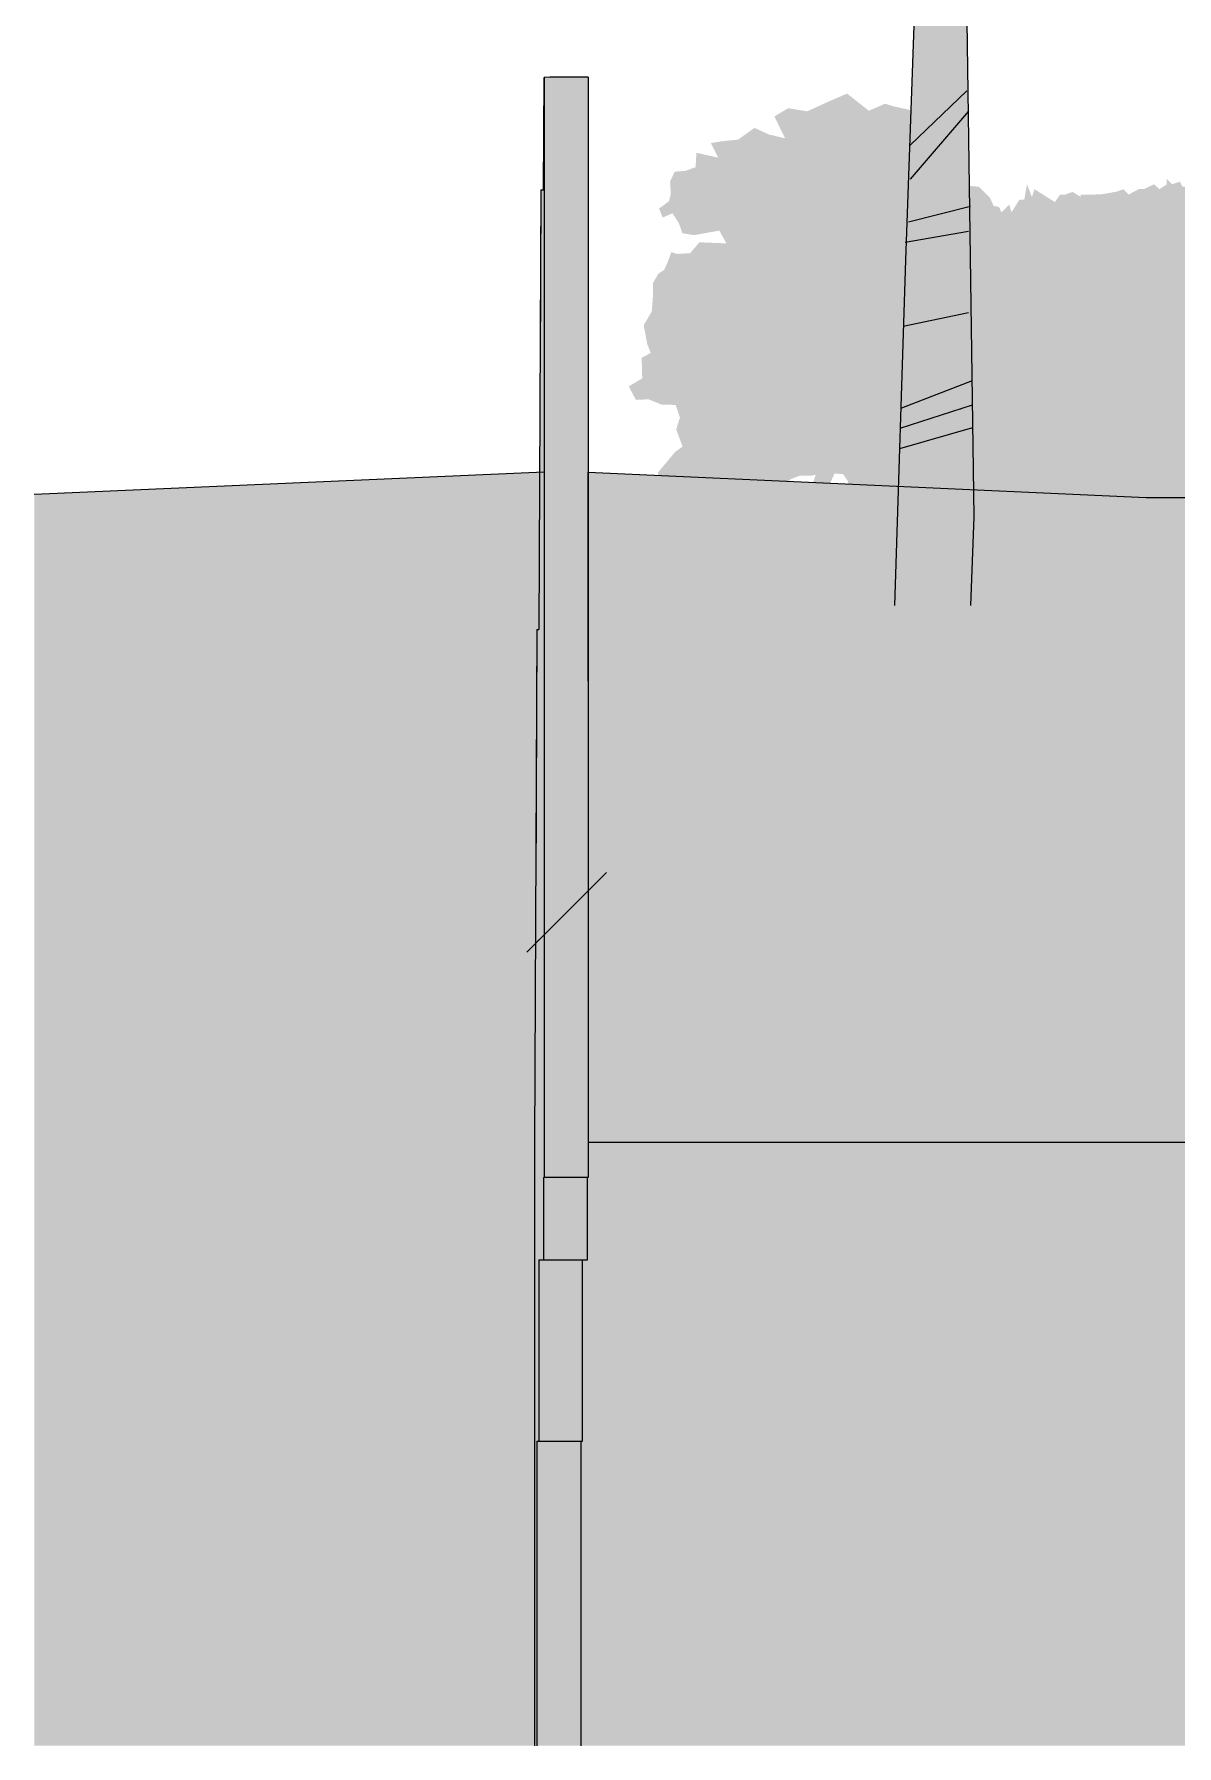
# Model space of a CAD drawing. Header units: centimetres. Extents: x -4381 to 5639, y -3920 to 4826.
# Drawn here: x 101.44 to 109.24, y 23.63 to 35.3 of the extents above; entities that cross this region are included whole.
import ezdxf
from ezdxf.xclip import XClip

# ---------------------------------------------------------------- set-up
doc = ezdxf.new("R2010")
doc.units = ezdxf.units.CM
doc.header["$MEASUREMENT"] = 0
doc.header["$XCLIPFRAME"] = 0
doc.set_wipeout_variables(frame=1)
doc.linetypes.add('Wipeout_Contour', pattern=[100, 0, -100])
for name, color, linetype, lineweight, true_color in [('00-TREES_Pen_No__178', 7, 'Continuous', 5, 0xbda888), ('00-TREES_Pen_No__181', 7, 'Continuous', 5, 0xddeaa8), ('00-TREES_Pen_No__184', 7, 'Continuous', 5, 0xc5d295), ('Mur de clôture_Pen_No__178', 7, 'Continuous', 5, 0xbda888), ('veg_Pen_No__158', 7, 'Continuous', 5, 0x7b6544)]:
    doc.layers.add(name, color=color, linetype=linetype, lineweight=lineweight, true_color=true_color)
for name, color, linetype, lineweight in [('0_Pen_No__1', 7, 'Continuous', 5), ('Mur de clôture_Pen_No__1', 7, 'Continuous', 5), ('Mur de clôture_Pen_No__2', 8, 'Continuous', 5), ('Mur de clôture_Pen_No__7', 7, 'Continuous', 5)]:
    doc.layers.add(name, color=color, linetype=linetype, lineweight=lineweight)
doc.layers.add('Drawing & Figure', color=7, linetype='Continuous')
doc.layers.add('Mur de clôture', color=7, linetype='Continuous')

# ---------------------------------------------------------------- blocks, each defined once
blk = doc.blocks.new('Drawing_12_12', base_point=(564.438, 32.204))
at = {"layer": '00-TREES_Pen_No__178', "linetype": 'Continuous', "lineweight": 0, "ltscale": 10, "true_color": 0x5e5444}
blk.add_hatch(color=251, dxfattribs=at).paths.add_polyline_path([(107.688, 38.589), (107.63, 38.776), (107.586, 38.651), (107.595, 38.588), (107.522, 37.525), (107.448, 35.49), (107.412, 34.412), (107.387, 33.882), (107.314, 31.406), (107.834, 31.406), (107.856, 32.012), (107.809, 35.397), (107.784, 37.128), (107.729, 37.929)])
at = {"layer": '00-TREES_Pen_No__181', "linetype": 'Continuous', "ltscale": 10}
h = blk.add_hatch(color=256, dxfattribs=at)
h.paths.add_polyline_path([(108.201, 32.719), (108.189, 32.806), (108.115, 32.789), (108.103, 32.831), (108.066, 32.888), (107.968, 32.943), (107.926, 32.938), (107.815, 32.932), (107.796, 32.988), (107.846, 33.074), (108.013, 33.054), (108.068, 33.127), (108.137, 33.146), (108.162, 33.237), (108.144, 33.361), (108.108, 33.485), (108.108, 33.546), (108.116, 33.608), (108.166, 33.726), (108.135, 33.763), (108.08, 33.751), (108.011, 33.739), (107.932, 33.715), (107.876, 33.728), (107.913, 33.764), (107.995, 33.843), (107.976, 33.917), (107.976, 33.998), (108.014, 34.084), (107.966, 34.189), (107.892, 34.263), (107.813, 34.271), (107.744, 34.284), (107.633, 34.309), (107.665, 34.334), (107.708, 34.407), (107.753, 34.474), (107.747, 34.604), (107.705, 34.709), (107.595, 34.766), (107.501, 34.784), (107.459, 34.779), (107.317, 34.81), (107.25, 34.83), (107.181, 34.799), (107.139, 34.782), (107.07, 34.837), (106.991, 34.899), (106.868, 34.846), (106.719, 34.778), (106.589, 34.799), (106.495, 34.743), (106.568, 34.594), (106.457, 34.62), (106.359, 34.665), (106.247, 34.585), (106.131, 34.573), (106.062, 34.561), (106.111, 34.462), (105.963, 34.495), (105.957, 34.397), (105.888, 34.372), (105.814, 34.366), (105.783, 34.299), (105.788, 34.213), (105.775, 34.164), (105.708, 34.115), (105.732, 34.053), (105.799, 34.082), (105.843, 34.015), (105.867, 33.946), (105.946, 33.933), (106.119, 33.964), (106.168, 33.877), (105.983, 33.884), (105.92, 33.81), (105.829, 33.805), (105.792, 33.818), (105.767, 33.75), (105.742, 33.695), (105.704, 33.671), (105.667, 33.609), (105.666, 33.516), (105.658, 33.412), (105.603, 33.319), (105.627, 33.19), (105.651, 33.129), (105.589, 33.097), (105.593, 32.956), (105.501, 32.901), (105.55, 32.809), (105.636, 32.813), (105.727, 32.776), (105.821, 32.775), (105.85, 32.688), (105.825, 32.607), (105.868, 32.491), (105.818, 32.454), (105.699, 32.312), (105.723, 32.196), (105.779, 32.195), (105.883, 32.17), (105.932, 32.194), (105.963, 32.064), (106.013, 32.07), (106.136, 32.075), (106.202, 31.995), (106.346, 32.105), (106.457, 32.104), (106.48, 32.127), (106.548, 32.022), (106.671, 31.831), (106.707, 31.633), (106.718, 31.441), (106.698, 31.362), (106.679, 31.198), (106.621, 30.419), (106.886, 30.419), (106.851, 30.811), (106.869, 31.083), (106.887, 31.269), (106.902, 31.366), (106.903, 31.521), (106.904, 31.669), (106.923, 31.829), (106.949, 31.915), (107.13, 32.079), (107.117, 31.988), (107.196, 31.962), (107.182, 31.832), (107.281, 31.764), (107.379, 31.757), (107.454, 31.812), (107.479, 31.898), (107.603, 31.959), (107.623, 32.021), (107.783, 32.044), (107.715, 32.149), (107.703, 32.186), (107.79, 32.21), (107.864, 32.246), (107.835, 32.32), (107.884, 32.376), (108.008, 32.368), (108.107, 32.429), (108.144, 32.503), (108.096, 32.621), (108.163, 32.645)])
h.paths.add_polyline_path([(107.055, 32.115), (106.957, 32.026), (106.895, 31.989), (106.871, 32.113), (106.859, 32.205), (106.906, 32.307), (106.964, 32.302), (107.001, 32.248), (107.037, 32.124)], flags=0)
h.paths.add_polyline_path([(106.778, 32.297), (106.729, 32.169), (106.735, 32.089), (106.746, 31.966), (106.69, 32.016), (106.536, 32.188), (106.606, 32.268), (106.668, 32.292), (106.742, 32.292)], flags=0)
at = {"layer": '00-TREES_Pen_No__184', "linetype": 'Continuous', "lineweight": 0, "ltscale": 10, "true_color": 0x939d6f}
h = blk.add_hatch(color=55, dxfattribs=at)
h.paths.add_polyline_path([(111.4, 32.076), (111.349, 32.128), (111.313, 32.163), (111.297, 32.146), (111.313, 32.181), (111.279, 32.336), (111.256, 32.37), (111.227, 32.39), (111.297, 32.39), (111.297, 32.475), (111.297, 32.511), (111.279, 32.545), (111.243, 32.598), (111.209, 32.598), (111.173, 32.719), (111.14, 32.668), (111.173, 32.753), (111.227, 32.823), (111.209, 32.876), (111.191, 32.91), (111.243, 32.962), (111.278, 32.928), (111.26, 33.015), (111.173, 33.015), (111.121, 33.031), (111.07, 33.015), (111.052, 33.015), (111.052, 33.1), (111, 33.067), (110.964, 33.1), (110.949, 33.049), (110.895, 33.067), (110.895, 33.118), (110.931, 33.154), (110.948, 33.206), (110.913, 33.275), (110.879, 33.257), (110.825, 33.257), (110.792, 33.239), (110.756, 33.327), (110.686, 33.275), (110.756, 33.362), (110.756, 33.432), (110.756, 33.501), (110.74, 33.501), (110.704, 33.571), (110.652, 33.571), (110.635, 33.466), (110.583, 33.465), (110.547, 33.414), (110.496, 33.362), (110.513, 33.465), (110.531, 33.535), (110.495, 33.535), (110.531, 33.587), (110.547, 33.64), (110.477, 33.71), (110.462, 33.674), (110.408, 33.692), (110.462, 33.761), (110.513, 33.779), (110.531, 33.849), (110.444, 33.9), (110.392, 33.882), (110.392, 33.988), (110.287, 33.987), (110.269, 33.987), (110.165, 34.057), (110.114, 34.091), (110.078, 34.142), (110.06, 34.16), (110.026, 34.212), (109.975, 34.178), (109.905, 34.178), (109.887, 34.247), (109.869, 34.281), (109.782, 34.247), (109.73, 34.229), (109.627, 34.247), (109.522, 34.265), (109.488, 34.299), (109.452, 34.334), (109.434, 34.368), (109.401, 34.265), (109.28, 34.265), (109.262, 34.298), (109.21, 34.28), (109.174, 34.316), (109.174, 34.28), (109.123, 34.247), (109.087, 34.28), (109.017, 34.247), (108.984, 34.247), (108.914, 34.211), (108.878, 34.246), (108.827, 34.229), (108.724, 34.211), (108.654, 34.21), (108.585, 34.21), (108.585, 34.195), (108.531, 34.228), (108.479, 34.21), (108.446, 34.21), (108.41, 34.159), (108.271, 34.246), (108.253, 34.194), (108.219, 34.28), (108.201, 34.176), (108.168, 34.176), (108.114, 34.089), (108.098, 34.141), (108.045, 34.089), (108.029, 34.125), (107.959, 34.14), (107.941, 34.107), (107.89, 34.089), (107.836, 34.037), (107.697, 33.95), (107.663, 33.985), (107.558, 33.932), (107.524, 33.932), (107.507, 33.828), (107.542, 33.777), (107.525, 33.759), (107.507, 33.707), (107.473, 33.741), (107.334, 33.759), (107.28, 33.723), (107.298, 33.637), (107.334, 33.532), (107.334, 33.514), (107.265, 33.498), (107.211, 33.514), (107.159, 33.498), (107.177, 33.429), (107.195, 33.375), (107.177, 33.29), (107.177, 33.236), (107.177, 33.22), (107.142, 33.236), (107.108, 33.202), (107.09, 33.133), (107.039, 33.115), (107.003, 33.081), (106.969, 33.012), (106.933, 33.012), (106.848, 32.958), (106.882, 32.888), (106.918, 32.888), (106.934, 32.873), (106.848, 32.767), (106.848, 32.749), (106.848, 32.716), (106.882, 32.716), (106.9, 32.716), (106.934, 32.61), (106.934, 32.595), (106.952, 32.559), (107.003, 32.541), (107.039, 32.489), (107.003, 32.333), (106.988, 32.142), (107.039, 32.108), (107.091, 32.039), (107.127, 32.003), (107.022, 31.9), (107.073, 31.882), (106.831, 31.568), (106.883, 31.516), (106.919, 31.534), (106.97, 31.498), (107.004, 31.465), (107.004, 31.429), (107.058, 31.465), (107.179, 31.429), (107.092, 31.36), (107.11, 31.308), (107.197, 31.326), (107.249, 31.378), (107.282, 31.221), (107.249, 31.221), (107.267, 31.135), (107.283, 31.117), (107.336, 31.135), (107.388, 31.151), (107.37, 31.274), (107.439, 31.29), (107.352, 31.326), (107.421, 31.378), (107.475, 31.378), (107.491, 31.447), (107.439, 31.465), (107.544, 31.535), (107.614, 31.517), (107.614, 31.465), (107.578, 31.414), (107.578, 31.396), (107.648, 31.36), (107.666, 31.36), (107.699, 31.308), (107.735, 31.326), (107.753, 31.414), (107.787, 31.499), (107.892, 31.553), (107.908, 31.605), (107.977, 31.569), (108.031, 31.605), (108.013, 31.483), (107.995, 31.396), (108.047, 31.344), (108.083, 31.466), (108.152, 31.414), (108.152, 31.309), (108.222, 31.222), (108.222, 31.309), (108.309, 31.309), (108.343, 31.309), (108.379, 31.327), (108.412, 31.361), (108.5, 31.345), (108.518, 31.327), (108.587, 31.345), (108.621, 31.361), (108.657, 31.24), (108.742, 31.101), (108.742, 31.031), (108.829, 31.119), (108.829, 31.188), (108.829, 31.222), (108.811, 31.276), (108.708, 31.309), (108.69, 31.291), (108.742, 31.361), (108.795, 31.431), (108.881, 31.431), (108.865, 31.484), (108.865, 31.587), (108.916, 31.605), (108.95, 31.605), (108.956, 31.608), (108.986, 31.345), (109.004, 31.171), (109.02, 31.032), (109.004, 30.875), (108.987, 30.597), (108.969, 30.372), (108.951, 30.11), (108.936, 29.955), (108.9, 29.608), (108.867, 29.381), (108.813, 29.206), (109.121, 29.206), (109.075, 29.312), (109.057, 29.433), (109.075, 29.59), (109.039, 29.729), (109.039, 29.971), (109.074, 30.215), (109.09, 30.388), (109.126, 30.615), (109.143, 30.875), (109.195, 31.05), (109.246, 31.222), (109.298, 31.379), (109.367, 31.536), (109.422, 31.675), (109.455, 31.657), (109.506, 31.518), (109.56, 31.519), (109.594, 31.501), (109.506, 31.415), (109.506, 31.31), (109.524, 31.276), (109.576, 31.328), (109.63, 31.346), (109.699, 31.38), (109.733, 31.328), (109.837, 31.277), (109.838, 31.277), (109.838, 31.398), (109.838, 31.416), (109.872, 31.467), (109.977, 31.432), (109.959, 31.555), (109.941, 31.588), (109.977, 31.588), (110.046, 31.606), (110.062, 31.588), (110.132, 31.624), (110.185, 31.64), (110.15, 31.71), (110.132, 31.728), (110.185, 31.763), (110.271, 31.815), (110.34, 31.815), (110.324, 31.728), (110.34, 31.676), (110.394, 31.658), (110.479, 31.676), (110.497, 31.658), (110.567, 31.502), (110.602, 31.519), (110.636, 31.486), (110.654, 31.502), (110.688, 31.502), (110.724, 31.45), (110.742, 31.381), (110.811, 31.416), (110.881, 31.416), (110.932, 31.432), (110.914, 31.538), (110.95, 31.571), (110.95, 31.589), (110.966, 31.571), (111.002, 31.556), (111.053, 31.556), (111.105, 31.556), (111.174, 31.641), (111.262, 31.641), (111.279, 31.641), (111.297, 31.711), (111.367, 31.729), (111.383, 31.816), (111.349, 31.816), (111.349, 31.885), (111.297, 31.903), (111.349, 31.973), (111.297, 31.955), (111.331, 32.007), (111.382, 32.007)])
h.paths.add_polyline_path([(109.377, 31.675), (109.246, 31.397), (109.159, 31.189), (109.125, 31.137), (109.09, 31.137), (109.074, 31.171), (109.056, 31.31), (109.038, 31.484), (109.038, 31.623), (109.073, 31.657), (109.125, 31.623), (109.177, 31.536), (109.195, 31.5), (109.212, 31.518), (109.246, 31.57), (109.282, 31.624), (109.333, 31.657), (109.367, 31.675)], flags=0)
at = {"layer": '0_Pen_No__1', "linetype": 'Continuous', "ltscale": 10}
for p, q in [((105.223, 32.317), (109.033, 32.142)), ((105.225, 29.462), (105.223, 32.317)), ((109.033, 32.142), (111.033, 32.142))]:
    blk.add_line(p, q, dxfattribs=at)
at = {"layer": 'veg_Pen_No__158', "linetype": 'Continuous', "ltscale": 10}
for p, q in [((107.784, 37.128), (107.856, 32.012)), ((107.497, 36.806), (107.389, 33.763)), ((107.809, 34.918), (107.423, 34.547)), ((107.821, 34.779), (107.423, 34.315)), ((107.833, 34.129), (107.411, 34.021)), ((107.821, 33.959), (107.387, 33.882)), ((107.389, 33.763), (107.314, 31.406)), ((107.821, 33.403), (107.375, 33.31)), ((107.846, 32.939), (107.363, 32.753)), ((107.845, 32.772), (107.351, 32.614)), ((107.767, 32.747), (107.77, 32.747)), ((107.848, 32.618), (107.348, 32.474)), ((107.856, 32.012), (107.834, 31.406))]:
    blk.add_line(p, q, dxfattribs=at)
at = {"color": 254, "linetype": 'Wipeout_Contour', "lineweight": 0, "ltscale": 437.863564}
blk.add_wipeout([(104.923, 35.008), (104.919, 34.242), (104.919, 27.504), (104.923, 27.504)], dxfattribs=at).dxf.layer = 'Mur de clôture'
at = {"color": 254, "linetype": 'Wipeout_Contour', "lineweight": 0, "ltscale": 540.095208}
blk.add_wipeout([(104.886, 25.704), (104.873, 25.704), (104.873, 23.625), (105.173, 23.625), (105.173, 25.704)], dxfattribs=at).dxf.layer = 'Mur de clôture'
at = {"layer": 'Mur de clôture_Pen_No__178', "linetype": 'Continuous', "ltscale": 10}
blk.add_hatch(color=256, dxfattribs=at).paths.add_polyline_path([(104.886, 25.704), (104.873, 25.704), (104.873, 23.625), (105.173, 23.625), (105.173, 25.704)])
at = {"layer": 'Mur de clôture_Pen_No__2', "linetype": 'Continuous', "ltscale": 10}
blk.add_hatch(color=256, dxfattribs=at).paths.add_polyline_path([(104.923, 35.008), (104.919, 34.242), (104.919, 27.504), (104.923, 27.504)])
at = {"layer": 'Mur de clôture_Pen_No__7', "linetype": 'Continuous', "ltscale": 10, "flags": 128}
blk.add_lwpolyline([(105.223, 35.011), (104.962, 35.011), (104.923, 35.008)], dxfattribs=at)
at = {"color": 254, "linetype": 'Wipeout_Contour', "lineweight": 0, "ltscale": 432.757379}
blk.add_wipeout([(104.858, 23.625), (104.873, 23.625), (104.873, 31.242), (104.858, 27.742)], dxfattribs=at).dxf.layer = 'Mur de clôture'
at = {"layer": 'Mur de clôture_Pen_No__2', "linetype": 'Continuous', "ltscale": 10}
blk.add_hatch(color=256, dxfattribs=at).paths.add_polyline_path([(104.858, 23.625), (104.873, 23.625), (104.873, 31.242), (104.858, 27.742)])
at = {"color": 254, "linetype": 'Wipeout_Contour', "lineweight": 0, "ltscale": 541.974228}
blk.add_wipeout([(104.919, 26.942), (104.886, 26.942), (104.886, 25.704), (105.186, 25.704), (105.186, 26.942)], dxfattribs=at).dxf.layer = 'Mur de clôture'
at = {"layer": 'Mur de clôture_Pen_No__178', "linetype": 'Continuous', "ltscale": 10}
blk.add_hatch(color=256, dxfattribs=at).paths.add_polyline_path([(104.919, 26.942), (104.886, 26.942), (104.886, 25.704), (105.186, 25.704), (105.186, 26.942)])
at = {"color": 254, "linetype": 'Wipeout_Contour', "lineweight": 0, "ltscale": 434.827771}
blk.add_wipeout([(104.886, 25.704), (104.886, 31.242), (104.873, 31.242), (104.873, 25.704)], dxfattribs=at).dxf.layer = 'Mur de clôture'
at = {"layer": 'Mur de clôture_Pen_No__2', "linetype": 'Continuous', "ltscale": 10}
blk.add_hatch(color=256, dxfattribs=at).paths.add_polyline_path([(104.886, 25.704), (104.886, 31.242), (104.873, 31.242), (104.873, 25.704)])
at = {"layer": 'Mur de clôture_Pen_No__1', "linetype": 'Continuous', "ltscale": 10}
blk.add_line((104.873, 25.704), (104.886, 25.704), dxfattribs=at)
at = {"layer": 'Mur de clôture_Pen_No__7', "linetype": 'Continuous', "ltscale": 10}
blk.add_line((104.873, 25.704), (104.873, 23.625), dxfattribs=at)
at = {"color": 254, "linetype": 'Wipeout_Contour', "lineweight": 0, "ltscale": 436.26074}
blk.add_wipeout([(104.886, 31.242), (104.886, 26.942), (104.901, 26.942), (104.901, 34.242)], dxfattribs=at).dxf.layer = 'Mur de clôture'
at = {"layer": 'Mur de clôture_Pen_No__2', "linetype": 'Continuous', "ltscale": 10}
blk.add_hatch(color=256, dxfattribs=at).paths.add_polyline_path([(104.886, 31.242), (104.886, 26.942), (104.901, 26.942), (104.901, 34.242)])
at = {"color": 254, "linetype": 'Wipeout_Contour', "lineweight": 0, "ltscale": 543.221054}
blk.add_wipeout([(104.923, 27.504), (104.919, 27.504), (104.919, 26.942), (105.219, 26.942), (105.219, 27.504)], dxfattribs=at).dxf.layer = 'Mur de clôture'
at = {"layer": 'Mur de clôture_Pen_No__178', "linetype": 'Continuous', "ltscale": 10}
blk.add_hatch(color=256, dxfattribs=at).paths.add_polyline_path([(104.923, 27.504), (104.919, 27.504), (104.919, 26.942), (105.219, 26.942), (105.219, 27.504)])
at = {"color": 254, "linetype": 'Wipeout_Contour', "lineweight": 0, "ltscale": 437.328114}
blk.add_wipeout([(104.901, 34.242), (104.901, 26.942), (104.919, 26.942), (104.919, 34.242)], dxfattribs=at).dxf.layer = 'Mur de clôture'
at = {"color": 254, "linetype": 'Wipeout_Contour', "lineweight": 0, "ltscale": 1338.566712}
blk.add_wipeout([(105.186, 25.704), (105.173, 25.704), (105.173, 23.625), (117.28, 23.625), (117.28, 26.18), (110.48, 26.18), (110.48, 27.742), (105.223, 27.742), (105.223, 27.504), (105.219, 27.504), (105.219, 26.942), (105.186, 26.942)], dxfattribs=at).dxf.layer = 'Mur de clôture'
at = {"layer": '0_Pen_No__1', "linetype": 'Continuous', "lineweight": 0, "ltscale": 10, "true_color": 0x000000}
blk.add_hatch(color=18, dxfattribs=at).paths.add_polyline_path([(101.443, 23.625), (149.855, 23.625), (149.855, 33.266), (149.647, 33.229), (147.352, 33.341), (145.817, 33.404), (145.817, 29.461), (145.517, 29.161), (145.517, 33.842), (144.602, 33.473), (143.982, 33.14), (142.07, 32.702), (140.096, 32.511), (137.68, 32.204), (137.68, 32.142), (111.033, 32.142), (109.033, 32.142), (105.223, 32.317), (105.225, 29.462), (104.923, 29.16), (104.923, 32.318), (101.443, 32.166)])
at = {"layer": 'Mur de clôture', "linetype": 'Continuous', "lineweight": 0, "ltscale": 10, "true_color": 0x000000}
blk.add_hatch(color=18, dxfattribs=at).paths.add_polyline_path([(105.223, 35.011), (104.962, 35.011), (104.923, 35.008), (104.923, 27.504), (105.223, 27.504)])
at = {"layer": 'Mur de clôture_Pen_No__178', "linetype": 'Continuous', "ltscale": 10}
blk.add_hatch(color=256, dxfattribs=at).paths.add_polyline_path([(105.186, 25.704), (105.173, 25.704), (105.173, 23.625), (117.28, 23.625), (117.28, 26.18), (110.48, 26.18), (110.48, 27.742), (105.223, 27.742), (105.223, 27.504), (105.219, 27.504), (105.219, 26.942), (105.186, 26.942)])
at = {"layer": 'Mur de clôture_Pen_No__2', "linetype": 'Continuous', "ltscale": 10}
blk.add_hatch(color=256, dxfattribs=at).paths.add_polyline_path([(104.901, 34.242), (104.901, 26.942), (104.919, 26.942), (104.919, 34.242)])
at = {"layer": '0_Pen_No__1', "linetype": 'Continuous', "ltscale": 10}
for p, q in [((101.443, 32.166), (104.923, 32.318)), ((104.923, 32.318), (104.923, 29.16)), ((104.804, 29.041), (105.349, 29.585)), ((104.923, 29.16), (105.225, 29.462))]:
    blk.add_line(p, q, dxfattribs=at)
at = {"layer": 'Mur de clôture_Pen_No__1', "linetype": 'Continuous', "ltscale": 10}
for p, q in [((104.901, 34.242), (104.919, 34.242)), ((104.873, 31.242), (104.886, 31.242)), ((110.48, 27.742), (105.223, 27.742)), ((104.919, 27.504), (104.919, 26.942)), ((105.219, 26.942), (105.219, 27.504)), ((104.886, 26.942), (104.886, 25.704)), ((104.901, 26.942), (104.919, 26.942)), ((104.919, 26.942), (105.219, 26.942)), ((105.186, 25.704), (105.186, 26.942)), ((104.886, 25.704), (105.186, 25.704))]:
    blk.add_line(p, q, dxfattribs=at)
at = {"layer": 'Mur de clôture_Pen_No__7', "linetype": 'Continuous', "ltscale": 10}
for p, q in [((104.919, 34.242), (104.923, 35.008)), ((104.923, 35.008), (104.923, 27.504)), ((105.223, 35.011), (105.223, 27.504)), ((104.901, 34.242), (104.886, 31.242)), ((104.873, 31.242), (104.858, 27.742)), ((104.858, 27.742), (104.858, 23.625)), ((104.919, 27.504), (104.923, 27.504)), ((105.223, 27.504), (104.923, 27.504)), ((104.886, 26.942), (104.901, 26.942)), ((105.173, 25.704), (105.173, 23.625))]:
    blk.add_line(p, q, dxfattribs=at)

msp = doc.modelspace()

# ---------------------------------------------------------------- block references
at = {"layer": 'Drawing & Figure', "color": 151, "linetype": 'Continuous', "lineweight": 5, "ltscale": 10, "true_color": 0x80c2ff}
ref = msp.add_blockref('Drawing_12_12', (564.43842, 32.20361), dxfattribs=at)
XClip(ref).set_block_clipping_path([(101.4426918859, 23.6253966175), (149.8554874385, 45.1170657245)])

doc.saveas('drawing.dxf')
